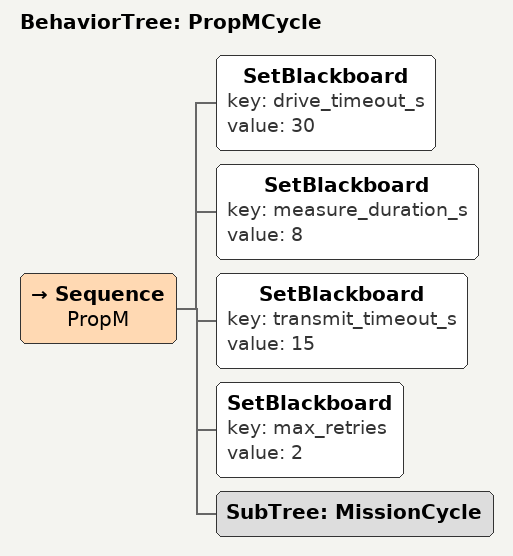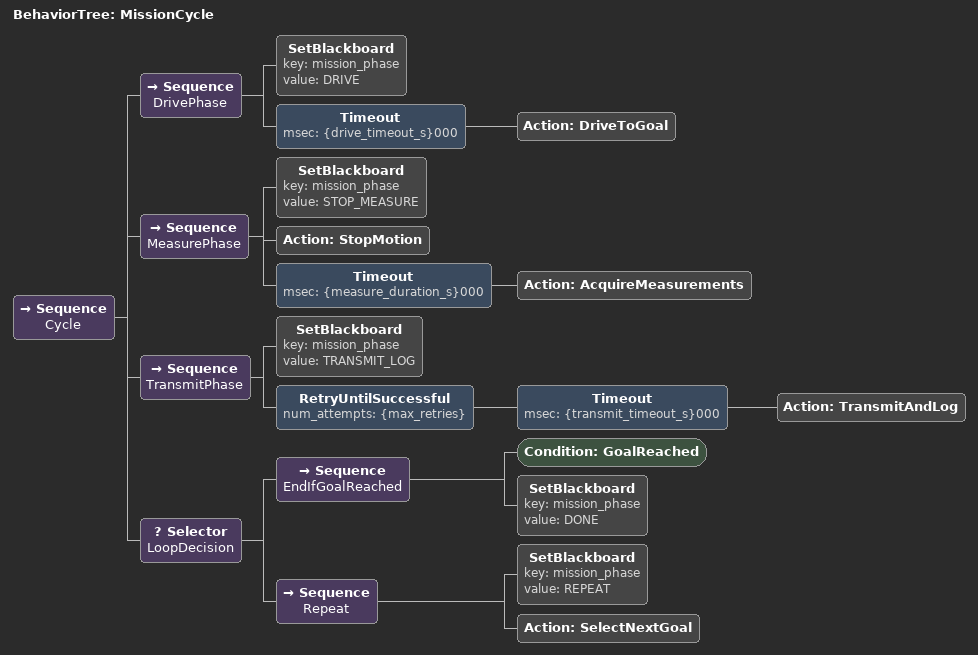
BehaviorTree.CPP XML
<root main_tree_to_execute="PropMCycle">
  <BehaviorTree ID="PropMCycle">
    <Sequence name="PropM">

      <SetBlackboard key="drive_timeout_s" value="30"/>
      <SetBlackboard key="measure_duration_s" value="8"/>
      <SetBlackboard key="transmit_timeout_s" value="15"/>
      <SetBlackboard key="max_retries" value="2"/>

      <SubTree ID="MissionCycle"/>
    </Sequence>
  </BehaviorTree>

  <!-- Reuse the same core tree -->
  <BehaviorTree ID="MissionCycle">
    <Sequence name="Cycle">
      <Sequence name="DrivePhase">
        <SetBlackboard key="mission_phase" value="DRIVE"/>
        <Timeout msec="{drive_timeout_s}000">
          <Action ID="DriveToGoal"/>
        </Timeout>
      </Sequence>

      <Sequence name="MeasurePhase">
        <SetBlackboard key="mission_phase" value="STOP_MEASURE"/>
        <Action ID="StopMotion"/>
        <Timeout msec="{measure_duration_s}000">
          <Action ID="AcquireMeasurements"/>
        </Timeout>
      </Sequence>

      <Sequence name="TransmitPhase">
        <SetBlackboard key="mission_phase" value="TRANSMIT_LOG"/>
        <RetryUntilSuccessful num_attempts="{max_retries}">
          <Timeout msec="{transmit_timeout_s}000">
            <Action ID="TransmitAndLog"/>
          </Timeout>
        </RetryUntilSuccessful>
      </Sequence>

      <Selector name="LoopDecision">
        <Sequence name="EndIfGoalReached">
          <Condition ID="GoalReached"/>
          <SetBlackboard key="mission_phase" value="DONE"/>
        </Sequence>
        <Sequence name="Repeat">
          <SetBlackboard key="mission_phase" value="REPEAT"/>
          <Action ID="SelectNextGoal"/>
        </Sequence>
      </Selector>
    </Sequence>
  </BehaviorTree>
</root>
